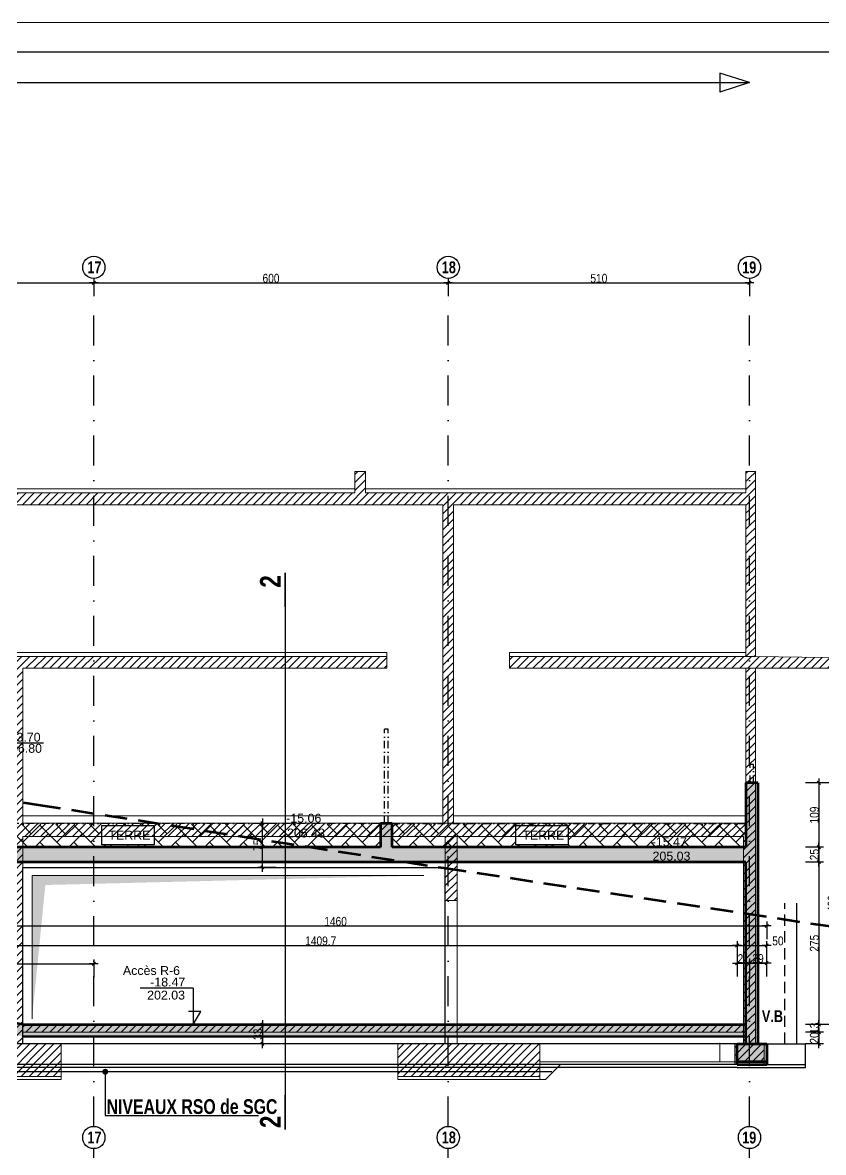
# Model space of a CAD drawing. Header units: millimetres. Extents: x -26249 to 60250, y -21218 to 23336.
# Drawn here: x 19713 to 21069, y 6841 to 8753 of the extents above; entities that cross this region are included whole.
import ezdxf
from ezdxf.enums import TextEntityAlignment as Align

# ---------------------------------------------------------------- set-up
doc = ezdxf.new("R2010")
doc.units = ezdxf.units.MM
doc.linetypes.add('CACHEX2', pattern=[19.05, 12.7, -6.35])
doc.linetypes.add('TIRETPTX2', pattern=[50.8, 25.4, -12.7, 0, -12.7])
for name, color, linetype in [('01-coupe soussol', 253, 'Continuous'), ('01_cote_gen', 4, 'Continuous'), ('01_linteaux', 2, 'Continuous'), ('01_poch_BN', 9, 'Continuous'), ('01_poch_murs', 253, 'Continuous'), ('01_texte', 230, 'Continuous'), ('AA_COTES', 2, 'Continuous')]:
    doc.layers.add(name, color=color, linetype=linetype)
doc.layers.add('01_murs_coup', color=5, linetype='Continuous', lineweight=60)
doc.styles.add('impact', font='impact.ttf')
doc.styles.add('MATTE_TXT', font='arial.ttf')
doc.styles.add('STYLE2', font='ARIALN.TTF')
doc.dimstyles.new('JB50', dxfattribs={"dimscale": 0.1, "dimtxt": 150, "dimasz": 15, "dimexe": 0.1, "dimexo": 0.1, "dimgap": 0.09, "dimtad": 1, "dimdec": 1, "dimdsep": 46, "dimtxsty": 'STYLE2', "dimblk1": 'BOND_G', "dimblk2": 'BOND_D', "dimsah": 1, "dimcen": 1.5, "dimdle": 0.01, "dimse1": 1, "dimse2": 1, "dimclrd": 4, "dimclre": 2, "dimclrt": 6, "dimazin": 2, "dimtfac": 2.333333, "dimtdec": 1, "dimtix": 1, "dimtmove": 2, "dimatfit": 3, "dimldrblk": 'BOND_G', "dimfxl": 1, "dimtolj": 1, "dimtzin": 0, "dimarcsym": 0})
pattern_1 = [(45, (0, 5785.036), (3e-15, 28.73682), [60.96, -20.32]), (135, (14.368, 5799.404), (3e-15, 28.73682), [60.96, -20.32])]
pattern_2 = [(45, (11748.377, 1158.082), (-6.735192, 6.735192), [])]

# ---------------------------------------------------------------- blocks, each defined once
blk = doc.blocks.new('BOND_G')
at = {"layer": 'AA_COTES', "color": 0}
for p, q in [((0, -5), (0, 15)), ((5, 0), (-5, 0)), ((1.8, 1.8), (-1.8, -1.8))]:
    blk.add_line(p, q, dxfattribs=at)
blk = doc.blocks.new('BOND_D')
at = {"layer": 'AA_COTES', "color": 0}
for p, q in [((5, 0), (-5, 0)), ((-1.8, -1.8), (1.8, 1.8)), ((0, 5), (0, -15))]:
    blk.add_line(p, q, dxfattribs=at)
blk = doc.blocks.new('*D1934')
at = {"layer": '01_cote_gen', "color": 4, "lineweight": -2, "transparency": 16777216}
blk.add_line((19411.2, 8312.7), (19832.2, 8312.7), dxfattribs=at)
at = {"layer": 'Defpoints', "color": 0, "transparency": 16777216}
for p in [(19833.7, 8312.7), (19409.7, 8290.6), (19833.7, 8274)]:
    blk.add_point(p, dxfattribs=at)
at = {"layer": '01_cote_gen', "color": 4, "lineweight": -2, "transparency": 16777216, "xscale": 1.5, "yscale": 1.5, "zscale": 1.5, "rotation": 180}
blk.add_blockref('BOND_G', (19409.7, 8312.7), dxfattribs=at)
at = {"layer": '01_cote_gen', "color": 4, "lineweight": -2, "transparency": 16777216, "xscale": 1.5, "yscale": 1.5, "zscale": 1.5}
blk.add_blockref('BOND_D', (19833.7, 8312.7), dxfattribs=at)
at = {"layer": '01_cote_gen', "color": 6, "transparency": 16777216, "insert": (19621.7, 8320.3), "char_height": 15, "attachment_point": 5, "style": 'STYLE2'}
blk.add_mtext('\\A1;424', dxfattribs=at)
blk = doc.blocks.new('*D1935')
at = {"layer": '01_cote_gen', "color": 4, "lineweight": -2, "transparency": 16777216}
blk.add_line((19835.2, 8312.7), (20432.1, 8312.7), dxfattribs=at)
at = {"layer": 'Defpoints', "color": 0, "transparency": 16777216}
for p in [(20433.6, 8312.7), (20433.6, 8312.7), (19833.7, 8206.2)]:
    blk.add_point(p, dxfattribs=at)
at = {"layer": '01_cote_gen', "color": 4, "lineweight": -2, "transparency": 16777216, "xscale": 1.5, "yscale": 1.5, "zscale": 1.5, "rotation": 180}
blk.add_blockref('BOND_G', (19833.7, 8312.7), dxfattribs=at)
at = {"layer": '01_cote_gen', "color": 4, "lineweight": -2, "transparency": 16777216, "xscale": 1.5, "yscale": 1.5, "zscale": 1.5}
blk.add_blockref('BOND_D', (20433.6, 8312.7), dxfattribs=at)
at = {"layer": '01_cote_gen', "color": 6, "transparency": 16777216, "insert": (20133.6, 8320.4), "char_height": 15, "attachment_point": 5, "style": 'STYLE2'}
blk.add_mtext('\\A1;600', dxfattribs=at)
blk = doc.blocks.new('*D1936')
at = {"layer": '01_cote_gen', "color": 4, "lineweight": -2, "transparency": 16777216}
blk.add_line((20435.1, 8312.7), (20942.1, 8312.7), dxfattribs=at)
at = {"layer": 'Defpoints', "color": 0, "transparency": 16777216}
for p in [(20433.6, 8312.7), (20943.6, 8312.7), (20943.6, 8312.7)]:
    blk.add_point(p, dxfattribs=at)
at = {"layer": '01_cote_gen', "color": 4, "lineweight": -2, "transparency": 16777216, "xscale": 1.5, "yscale": 1.5, "zscale": 1.5, "rotation": 180}
blk.add_blockref('BOND_G', (20433.6, 8312.7), dxfattribs=at)
at = {"layer": '01_cote_gen', "color": 4, "lineweight": -2, "transparency": 16777216, "xscale": 1.5, "yscale": 1.5, "zscale": 1.5}
blk.add_blockref('BOND_D', (20943.6, 8312.7), dxfattribs=at)
at = {"layer": '01_cote_gen', "color": 6, "transparency": 16777216, "insert": (20688.6, 8320.4), "char_height": 15, "attachment_point": 5, "style": 'STYLE2'}
blk.add_mtext('\\A1;510', dxfattribs=at)
blk = doc.blocks.new('*D1960')
at = {"layer": '01_cote_gen', "color": 4, "lineweight": -2, "transparency": 16777216}
blk.add_line((19514.5, 7223.9), (20971.4, 7223.9), dxfattribs=at)
at = {"layer": 'Defpoints', "color": 0, "transparency": 16777216}
for p in [(19513, 7232.3), (20972.9, 7223.9), (20972.9, 7055.1)]:
    blk.add_point(p, dxfattribs=at)
at = {"layer": '01_cote_gen', "color": 4, "lineweight": -2, "transparency": 16777216, "xscale": 1.5, "yscale": 1.5, "zscale": 1.5, "rotation": 180}
blk.add_blockref('BOND_G', (19513, 7223.9), dxfattribs=at)
at = {"layer": '01_cote_gen', "color": 4, "lineweight": -2, "transparency": 16777216, "xscale": 1.5, "yscale": 1.5, "zscale": 1.5}
blk.add_blockref('BOND_D', (20972.9, 7223.9), dxfattribs=at)
at = {"layer": '01_cote_gen', "color": 6, "transparency": 16777216, "insert": (20242.9, 7231.6), "char_height": 15, "attachment_point": 5, "style": 'STYLE2'}
blk.add_mtext('\\A1;1460', dxfattribs=at)
blk = doc.blocks.new('*D1961')
at = {"layer": '01_cote_gen', "color": 4, "lineweight": -2, "transparency": 16777216}
blk.add_line((19514.5, 7190.9), (20921.1, 7190.9), dxfattribs=at)
at = {"layer": 'Defpoints', "color": 0, "transparency": 16777216}
for p in [(19513, 7201.4), (20922.6, 7190.9), (20922.6, 7055.1)]:
    blk.add_point(p, dxfattribs=at)
at = {"layer": '01_cote_gen', "color": 4, "lineweight": -2, "transparency": 16777216, "xscale": 1.5, "yscale": 1.5, "zscale": 1.5, "rotation": 180}
blk.add_blockref('BOND_G', (19513, 7190.9), dxfattribs=at)
at = {"layer": '01_cote_gen', "color": 4, "lineweight": -2, "transparency": 16777216, "xscale": 1.5, "yscale": 1.5, "zscale": 1.5}
blk.add_blockref('BOND_D', (20922.6, 7190.9), dxfattribs=at)
at = {"layer": '01_cote_gen', "color": 6, "transparency": 16777216, "insert": (20217.8, 7198.5), "char_height": 15, "attachment_point": 5, "style": 'STYLE2'}
blk.add_mtext('\\A1;1409.7', dxfattribs=at)
blk = doc.blocks.new('*D1962')
at = {"layer": '01_cote_gen', "color": 4, "lineweight": -2, "transparency": 16777216}
blk.add_line((20924.1, 7190.9), (20971.1, 7190.9), dxfattribs=at)
at = {"layer": 'Defpoints', "color": 0, "transparency": 16777216}
for p in [(20972.6, 7201.4), (20972.6, 7190.9), (20922.6, 7168.4)]:
    blk.add_point(p, dxfattribs=at)
at = {"layer": '01_cote_gen', "color": 4, "lineweight": -2, "transparency": 16777216, "xscale": 1.5, "yscale": 1.5, "zscale": 1.5, "rotation": 180}
blk.add_blockref('BOND_G', (20922.6, 7190.9), dxfattribs=at)
at = {"layer": '01_cote_gen', "color": 4, "lineweight": -2, "transparency": 16777216, "xscale": 1.5, "yscale": 1.5, "zscale": 1.5}
blk.add_blockref('BOND_D', (20972.6, 7190.9), dxfattribs=at)
at = {"layer": '01_cote_gen', "color": 6, "transparency": 16777216, "insert": (20991.7, 7198.5), "char_height": 15, "attachment_point": 5, "style": 'STYLE2'}
blk.add_mtext('\\A1;50', dxfattribs=at)
blk = doc.blocks.new('*D2050')
at = {"layer": '01_cote_gen', "color": 4, "lineweight": -2, "transparency": 16777216}
blk.add_line((20924.1, 7161.1), (20942.1, 7161.1), dxfattribs=at)
at = {"layer": 'Defpoints', "color": 0, "transparency": 16777216}
for p in [(20922.6, 7168.4), (20943.6, 7161.1), (20943.6, 7155.3)]:
    blk.add_point(p, dxfattribs=at)
at = {"layer": '01_cote_gen', "color": 4, "lineweight": -2, "transparency": 16777216, "xscale": 1.5, "yscale": 1.5, "zscale": 1.5, "rotation": 180}
blk.add_blockref('BOND_G', (20922.6, 7161.1), dxfattribs=at)
at = {"layer": '01_cote_gen', "color": 4, "lineweight": -2, "transparency": 16777216, "xscale": 1.5, "yscale": 1.5, "zscale": 1.5}
blk.add_blockref('BOND_D', (20943.6, 7161.1), dxfattribs=at)
at = {"layer": '01_cote_gen', "color": 6, "transparency": 16777216, "insert": (20933.1, 7168.6), "char_height": 15, "attachment_point": 5, "style": 'STYLE2'}
blk.add_mtext('\\A1;21', dxfattribs=at)
blk = doc.blocks.new('*D1963')
at = {"layer": '01_cote_gen', "color": 4, "lineweight": -2, "transparency": 16777216}
blk.add_line((20945.1, 7161.1), (20971.1, 7161.1), dxfattribs=at)
at = {"layer": 'Defpoints', "color": 0, "transparency": 16777216}
for p in [(20972.6, 7168.4), (20972.6, 7161.1), (20943.6, 7153.6)]:
    blk.add_point(p, dxfattribs=at)
at = {"layer": '01_cote_gen', "color": 4, "lineweight": -2, "transparency": 16777216, "xscale": 1.5, "yscale": 1.5, "zscale": 1.5, "rotation": 180}
blk.add_blockref('BOND_G', (20943.6, 7161.1), dxfattribs=at)
at = {"layer": '01_cote_gen', "color": 4, "lineweight": -2, "transparency": 16777216, "xscale": 1.5, "yscale": 1.5, "zscale": 1.5}
blk.add_blockref('BOND_D', (20972.6, 7161.1), dxfattribs=at)
at = {"layer": '01_cote_gen', "color": 6, "transparency": 16777216, "insert": (20958.1, 7168.7), "char_height": 15, "attachment_point": 5, "style": 'STYLE2'}
blk.add_mtext('\\A1;29', dxfattribs=at)
blk = doc.blocks.new('*D2051')
at = {"layer": '01_cote_gen', "color": 4, "lineweight": -2, "transparency": 16777216}
blk.add_line((19514.5, 7159.9), (19832.2, 7159.9), dxfattribs=at)
at = {"layer": 'Defpoints', "color": 0, "transparency": 16777216}
for p in [(19513, 7168.4), (19833.7, 7159.9), (19833.7, 7151.9)]:
    blk.add_point(p, dxfattribs=at)
at = {"layer": '01_cote_gen', "color": 4, "lineweight": -2, "transparency": 16777216, "xscale": 1.5, "yscale": 1.5, "zscale": 1.5, "rotation": 180}
blk.add_blockref('BOND_G', (19513, 7159.9), dxfattribs=at)
at = {"layer": '01_cote_gen', "color": 4, "lineweight": -2, "transparency": 16777216, "xscale": 1.5, "yscale": 1.5, "zscale": 1.5}
blk.add_blockref('BOND_D', (19833.7, 7159.9), dxfattribs=at)
at = {"layer": '01_cote_gen', "color": 6, "transparency": 16777216, "insert": (19673.3, 7167.6), "char_height": 15, "attachment_point": 5, "style": 'STYLE2'}
blk.add_mtext('\\A1;321', dxfattribs=at)
blk = doc.blocks.new('*D2008')
at = {"layer": '01_cote_gen', "color": 4, "lineweight": -2, "transparency": 16777216}
blk.add_line((21061.1, 7464.7), (21061.1, 7358.7), dxfattribs=at)
at = {"layer": 'Defpoints', "color": 0, "transparency": 16777216}
for p in [(20908.6, 7466.2), (20888.6, 7357.2), (21061.1, 7357.2)]:
    blk.add_point(p, dxfattribs=at)
at = {"layer": '01_cote_gen', "color": 4, "lineweight": -2, "transparency": 16777216, "xscale": 1.5, "yscale": 1.5, "zscale": 1.5}
for name, p, rotation in [('BOND_G', (21061.1, 7466.2), 90), ('BOND_D', (21061.1, 7357.2), 270)]:
    blk.add_blockref(name, p, dxfattribs=dict(at, rotation=rotation))
at = {"layer": '01_cote_gen', "color": 6, "transparency": 16777216, "insert": (21053.5, 7411.7), "char_height": 15, "attachment_point": 5, "rotation": 90, "style": 'STYLE2'}
blk.add_mtext('\\A1;109', dxfattribs=at)
blk = doc.blocks.new('*D2009')
at = {"layer": '01_cote_gen', "color": 4, "lineweight": -2, "transparency": 16777216}
blk.add_line((21061.1, 7355.7), (21061.1, 7333.7), dxfattribs=at)
at = {"layer": 'Defpoints', "color": 0, "transparency": 16777216}
for p in [(21038.6, 7357.2), (20888.6, 7332.2), (21061.1, 7332.2)]:
    blk.add_point(p, dxfattribs=at)
at = {"layer": '01_cote_gen', "color": 4, "lineweight": -2, "transparency": 16777216, "xscale": 1.5, "yscale": 1.5, "zscale": 1.5}
for name, p, rotation in [('BOND_G', (21061.1, 7357.2), 90), ('BOND_D', (21061.1, 7332.2), 270)]:
    blk.add_blockref(name, p, dxfattribs=dict(at, rotation=rotation))
at = {"layer": '01_cote_gen', "color": 6, "transparency": 16777216, "insert": (21053.5, 7344.7), "char_height": 15, "attachment_point": 5, "rotation": 90, "style": 'STYLE2'}
blk.add_mtext('\\A1;25', dxfattribs=at)
blk = doc.blocks.new('*D2010')
at = {"layer": '01_cote_gen', "color": 4, "lineweight": -2, "transparency": 16777216}
blk.add_line((21061.1, 7330.7), (21061.1, 7058.7), dxfattribs=at)
at = {"layer": 'Defpoints', "color": 0, "transparency": 16777216}
for p in [(20846.9, 7332.2), (20847, 7057.2), (21061.1, 7057.2)]:
    blk.add_point(p, dxfattribs=at)
at = {"layer": '01_cote_gen', "color": 4, "lineweight": -2, "transparency": 16777216, "xscale": 1.5, "yscale": 1.5, "zscale": 1.5}
for name, p, rotation in [('BOND_G', (21061.1, 7332.2), 90), ('BOND_D', (21061.1, 7057.2), 270)]:
    blk.add_blockref(name, p, dxfattribs=dict(at, rotation=rotation))
at = {"layer": '01_cote_gen', "color": 6, "transparency": 16777216, "insert": (21053.5, 7194.7), "char_height": 15, "attachment_point": 5, "rotation": 90, "style": 'STYLE2'}
blk.add_mtext('\\A1;275', dxfattribs=at)
blk = doc.blocks.new('*D2011')
at = {"layer": '01_cote_gen', "color": 4, "lineweight": -2, "transparency": 16777216}
blk.add_line((21091.3, 7464.7), (21091.3, 7058.7), dxfattribs=at)
at = {"layer": 'Defpoints', "color": 0, "transparency": 16777216}
for p in [(21068.6, 7466.2), (21083.8, 7057.2), (21091.3, 7057.2)]:
    blk.add_point(p, dxfattribs=at)
at = {"layer": '01_cote_gen', "color": 4, "lineweight": -2, "transparency": 16777216, "xscale": 1.5, "yscale": 1.5, "zscale": 1.5}
for name, p, rotation in [('BOND_G', (21091.3, 7466.2), 90), ('BOND_D', (21091.3, 7057.2), 270)]:
    blk.add_blockref(name, p, dxfattribs=dict(at, rotation=rotation))
at = {"layer": '01_cote_gen', "color": 6, "transparency": 16777216, "insert": (21083.6, 7261.7), "char_height": 15, "attachment_point": 5, "rotation": 90, "style": 'STYLE2'}
blk.add_mtext('\\A1;409', dxfattribs=at)
blk = doc.blocks.new('*D2012')
at = {"layer": '01_cote_gen', "color": 4, "lineweight": -2, "transparency": 16777216}
blk.add_line((20119, 7055.6), (20119, 7025.9), dxfattribs=at)
at = {"layer": 'Defpoints', "color": 0, "transparency": 16777216}
for p in [(20187, 7057.1), (20119, 7024.4), (20182, 7024.4)]:
    blk.add_point(p, dxfattribs=at)
at = {"layer": '01_cote_gen', "color": 4, "lineweight": -2, "transparency": 16777216, "xscale": 1.5, "yscale": 1.5, "zscale": 1.5}
for name, p, rotation in [('BOND_G', (20119, 7057.1), 90), ('BOND_D', (20119, 7024.4), 270)]:
    blk.add_blockref(name, p, dxfattribs=dict(at, rotation=rotation))
at = {"layer": '01_cote_gen', "color": 6, "transparency": 16777216, "insert": (20111.3, 7040.7), "char_height": 15, "attachment_point": 5, "rotation": 90, "style": 'STYLE2'}
blk.add_mtext('\\A1;33', dxfattribs=at)
blk = doc.blocks.new('*D2014')
at = {"layer": '01_cote_gen', "color": 4, "lineweight": -2, "transparency": 16777216}
for p, q in [((21061.1, 7058.7), (21061.1, 7060.2)), ((21061.1, 7044.2), (21061.1, 7057.2)), ((21061.1, 7042.7), (21061.1, 7041.2))]:
    blk.add_line(p, q, dxfattribs=at)
at = {"layer": 'Defpoints', "color": 0, "transparency": 16777216}
for p in [(20845.3, 7057.2), (20845.3, 7044.2), (21061.1, 7057.2)]:
    blk.add_point(p, dxfattribs=at)
at = {"layer": '01_cote_gen', "color": 4, "lineweight": -2, "transparency": 16777216, "xscale": 1.5, "yscale": 1.5, "zscale": 1.5}
for name, p, rotation in [('BOND_D', (21061.1, 7057.2), 270), ('BOND_G', (21061.1, 7044.2), 90)]:
    blk.add_blockref(name, p, dxfattribs=dict(at, rotation=rotation))
at = {"layer": '01_cote_gen', "color": 6, "transparency": 16777216, "insert": (21053.5, 7050.7), "char_height": 15, "attachment_point": 5, "rotation": 90, "style": 'STYLE2'}
blk.add_mtext('\\A1;13', dxfattribs=at)
blk = doc.blocks.new('*D2015')
at = {"layer": '01_cote_gen', "color": 4, "lineweight": -2, "transparency": 16777216}
blk.add_line((21061.1, 7042.7), (21061.1, 7025.9), dxfattribs=at)
at = {"layer": 'Defpoints', "color": 0, "transparency": 16777216}
for p in [(21038.6, 7044.2), (20943.5, 7024.4), (21061.1, 7024.4)]:
    blk.add_point(p, dxfattribs=at)
at = {"layer": '01_cote_gen', "color": 4, "lineweight": -2, "transparency": 16777216, "xscale": 1.5, "yscale": 1.5, "zscale": 1.5}
for name, p, rotation in [('BOND_G', (21061.1, 7044.2), 90), ('BOND_D', (21061.1, 7024.4), 270)]:
    blk.add_blockref(name, p, dxfattribs=dict(at, rotation=rotation))
at = {"layer": '01_cote_gen', "color": 6, "transparency": 16777216, "insert": (21053.5, 7034.3), "char_height": 15, "attachment_point": 5, "rotation": 90, "style": 'STYLE2'}
blk.add_mtext('\\A1;20', dxfattribs=at)
blk = doc.blocks.new('*D1919')
at = {"layer": '01_cote_gen', "color": 4, "lineweight": -2, "transparency": 16777216}
blk.add_line((20119, 7324.7), (20119, 7396.7), dxfattribs=at)
at = {"layer": 'Defpoints', "color": 0, "transparency": 16777216}
for p in [(20119, 7398.2), (20121.7, 7398.2), (20121.7, 7323.2)]:
    blk.add_point(p, dxfattribs=at)
at = {"layer": '01_cote_gen', "color": 4, "lineweight": -2, "transparency": 16777216, "xscale": 1.5, "yscale": 1.5, "zscale": 1.5}
for name, p, rotation in [('BOND_D', (20119, 7398.2), 90), ('BOND_G', (20119, 7323.2), 270)]:
    blk.add_blockref(name, p, dxfattribs=dict(at, rotation=rotation))
at = {"layer": '01_cote_gen', "color": 6, "transparency": 16777216, "insert": (20111.3, 7360.7), "char_height": 15, "attachment_point": 5, "rotation": 90, "style": 'STYLE2'}
blk.add_mtext('\\A1;75', dxfattribs=at)

msp = doc.modelspace()

# ---------------------------------------------------------------- hatches: boundary and pattern name
at = {"layer": '01-coupe soussol'}
h = msp.add_hatch(dxfattribs=at)
h.set_pattern_fill('ANSI31', color=256, scale=3)
h.set_pattern_definition(pattern_2)
h.paths.add_polyline_path([(20329.535, 7680.148), (19693.574, 7680.148), (19693.574, 7675.148), (19558.268, 7675.148), (19558.268, 7937.148), (20424.535, 7937.148), (20424.535, 7398.148), (20442.535, 7398.148), (20442.535, 7937.148), (20937.535, 7937.148), (20937.535, 7680.148), (20943.612, 7680.148), (20943.612, 7993.091), (20937.535, 7993.091), (20937.535, 7957.148), (20293.574, 7957.148), (20293.574, 7993.091), (20275.574, 7993.091), (20275.574, 7957.148), (19557.574, 7957.148), (19557.574, 7993.091), (19539.574, 7993.091), (19539.574, 7957.148), (18821.574, 7957.148), (18821.574, 7993.091), (18805.574, 7993.091), (18805.574, 7957.148), (18805.574, 7357.148), (18805.574, 7334.148), (18805.574, 7024.148), (18825.574, 7024.148), (18825.574, 7334.148), (19399.574, 7334.148), (19399.574, 7024.148), (19419.574, 7024.148), (19419.574, 7334.148), (19693.574, 7334.148), (19693.574, 7024.148), (19713.574, 7024.148), (19713.574, 7334.248), (19713.574, 7375.148), (20448.535, 7375.148), (20933.535, 7375.148), (20933.535, 7024.148), (20943.612, 7024.148), (20943.612, 7660.148), (20937.535, 7660.148), (20937.535, 7398.148), (20424.535, 7398.148), (19713.574, 7398.148), (19713.574, 7660.148), (20329.535, 7660.148)])
h.paths.add_polyline_path([(18821.574, 7675.148), (18821.574, 7937.148), (19540.268, 7937.148), (19540.268, 7675.148)], flags=16)
h.paths.add_polyline_path([(19399.574, 7652.148), (19399.574, 7357.148), (18825.574, 7357.148), (18825.574, 7652.148)], flags=16)
h.paths.add_polyline_path([(19419.574, 7652.148), (19693.574, 7652.148), (19693.574, 7357.148), (19419.574, 7357.148)], flags=16)
h = msp.add_hatch(dxfattribs=at)
h.set_pattern_fill('ANSI31', color=256, scale=3)
h.set_pattern_definition(pattern_2)
h.paths.add_polyline_path([(20953.535, 7993.091), (20943.612, 7993.091), (20943.612, 7680.148), (20953.535, 7680.148)])
h.paths.add_polyline_path([(20953.535, 7660.148), (20943.612, 7660.148), (20943.612, 7024.148), (20953.535, 7024.148)])
at = {"layer": '01-coupe soussol', "lineweight": 5}
h = msp.add_hatch(dxfattribs=at)
h.set_pattern_fill('ANSI31', color=256, scale=3)
h.set_pattern_definition([(45, (-13484.1425, 11491.178), (-6.735192, 6.735192), [])])
h.paths.add_polyline_path([(21161.747, 7677.148), (20953.535, 7680.148), (20537.536, 7680.148), (20537.536, 7660.148), (21161.747, 7660.148)])
h.paths.add_polyline_path([(20588.535, 7024.148), (20348.535, 7024.148), (20348.535, 6969.148), (20588.535, 6969.148)])
h.paths.add_polyline_path([(20933.535, 7057.148), (20448.535, 7057.148), (20448.535, 7044.148), (20933.535, 7044.148)])
h.paths.add_polyline_path([(20448.535, 7057.148), (20428.535, 7057.148), (20428.535, 7044.148), (20448.535, 7044.148)])
h.paths.add_polyline_path([(20428.535, 7057.148), (19713.574, 7057.148), (19713.574, 7044.148), (20428.535, 7044.148)])
h.paths.add_polyline_path([(19778.574, 7024.148), (19628.574, 7024.148), (19628.574, 6969.148), (19778.574, 6969.148)])
h.paths.add_polyline_path([(19693.574, 7057.148), (19419.574, 7057.148), (19419.574, 7044.148), (19693.574, 7044.148)])
h.paths.add_polyline_path([(19434.574, 7024.148), (19384.574, 7024.148), (19384.574, 6994.148), (19434.574, 6994.148)])
h.paths.add_polyline_path([(19399.574, 7057.148), (18825.574, 7057.148), (18825.574, 7044.148), (19399.574, 7044.148)])
h.paths.add_polyline_path([(20968.535, 7024.148), (20918.535, 7024.148), (20918.535, 6994.148), (20968.535, 6994.148)])
at = {"layer": '01-coupe soussol'}
h = msp.add_hatch(dxfattribs=at)
h.set_pattern_fill('ANSI31', color=256, scale=3)
h.set_pattern_definition(pattern_2)
h.paths.add_polyline_path([(20448.535, 7375.148), (20428.535, 7375.148), (20428.535, 7267.148), (20448.535, 7267.148)])
at = {"layer": '01_poch_BN'}
h = msp.add_hatch(color=256, dxfattribs=at)
h.dxf.hatch_style = 1
h.paths.add_polyline_path([(19560.032, 7534.242), (19540.032, 7534.242), (19540.032, 7484.242), (19356.698, 7484.242), (19530.426, 7459.242), (19540.032, 7459.242), (19540.032, 7457.86), (19560.032, 7454.982)])
h.paths.add_polyline_path([(19356.698, 7484.242), (18821.65, 7484.242), (18821.65, 7549.242), (18805.65, 7549.242), (18805.65, 7459.242), (19530.426, 7459.242)])
h.paths.add_polyline_path([(20201.009, 7357.204), (19560.032, 7357.204), (19560.032, 7454.982), (19540.032, 7457.86), (19540.032, 7332.203), (20361.377, 7332.203)])
h.paths.add_polyline_path([(20957.612, 7466.204), (20937.612, 7466.204), (20937.612, 7357.204), (20338.906, 7357.204), (20338.906, 7397.204), (20318.906, 7397.204), (20318.906, 7357.204), (20201.009, 7357.204), (20361.377, 7332.203), (20937.612, 7332.203), (20937.612, 7244.898), (20957.612, 7241.878)])
h.paths.add_polyline_path([(20957.612, 7241.878), (20937.612, 7244.898), (20937.612, 7024.363), (20957.612, 7024.365)])
h.paths.add_polyline_path([(20972.912, 7024.367), (20922.612, 7024.361), (20922.612, 6994.361), (20972.912, 6994.367)])
h.paths.add_polyline_path([(20937.612, 7057.234), (19714.371, 7057.074), (18805.65, 7220.641), (18805.65, 7200.319), (19712.586, 7037.074), (20937.612, 7037.234)])
at = {"layer": '01_poch_murs'}
h = msp.add_hatch(dxfattribs=at)
h.set_pattern_fill('AR-HBONE', color=256, scale=0.2)
h.set_pattern_definition(pattern_1)
h.paths.add_polyline_path([(19833.651, 7396.204), (19560.032, 7396.204), (19560.032, 7357.204), (19833.651, 7357.204)])
h.paths.add_polyline_path([(19950.844, 7396.204), (19833.651, 7396.204), (19833.651, 7357.204), (20201.009, 7357.204)])
h.paths.add_polyline_path([(19935.961, 7361.567), (19847.371, 7361.567), (19847.371, 7392.86), (19935.961, 7392.86)], flags=16)
h.paths.add_polyline_path([(20318.906, 7396.204), (19950.844, 7396.204), (20201.009, 7357.204), (20318.906, 7357.204)])
h.paths.add_polyline_path([(19854.666, 7366.509), (19933.186, 7366.509), (19933.186, 7389.009), (19854.666, 7389.009)], flags=8)
h = msp.add_hatch(dxfattribs=at)
h.set_pattern_fill('AR-HBONE', color=256, scale=0.2)
h.set_pattern_definition(pattern_1)
h.paths.add_polyline_path([(20433.612, 7396.204), (20338.906, 7396.204), (20338.906, 7357.204), (20433.612, 7357.204)])
h.paths.add_polyline_path([(20937.612, 7396.204), (20433.612, 7396.204), (20433.612, 7357.204), (20937.612, 7357.204)])
h.paths.add_polyline_path([(20548.043, 7392.811), (20636.634, 7392.811), (20636.634, 7361.518), (20548.043, 7361.518)], flags=16)
h.paths.add_polyline_path([(20412.192, 7363.443), (20412.192, 7390.057), (20380.964, 7390.057), (20380.964, 7363.443)], flags=24)
h.paths.add_polyline_path([(20555.339, 7366.46), (20633.859, 7366.46), (20633.859, 7388.96), (20555.339, 7388.96)], flags=8)
h.paths.add_polyline_path([(20774.298, 7354.801), (20841.373, 7354.801), (20841.373, 7377.777), (20774.298, 7377.777)], flags=9)

# ---------------------------------------------------------------- linework, layer by layer
at = {"color": 5, "elevation": -11.068, "flags": 128}
msp.add_lwpolyline([(20608.869, 6977.104), (19486.679, 6977.104)], dxfattribs=at)
at = {"layer": '01-coupe soussol', "lineweight": 5}
for p, q in [((20275.574, 7957.148), (20275.574, 7993.091)), ((20275.574, 7993.091), (20293.574, 7993.091)), ((20293.574, 7957.148), (20293.574, 7993.091)), ((20937.535, 7993.091), (20937.535, 7957.148)), ((20937.535, 7993.091), (20953.535, 7993.091)), ((20953.535, 7993.091), (20953.535, 7680.148)), ((19557.574, 7964.148), (20275.574, 7964.148)), ((20293.574, 7964.148), (20937.535, 7964.148)), ((19557.574, 7957.148), (20275.574, 7957.148)), ((20293.574, 7957.148), (20937.535, 7957.148)), ((19558.268, 7937.148), (20424.535, 7937.148)), ((20424.535, 7937.148), (20424.535, 7398.148)), ((20442.535, 7937.148), (20937.535, 7937.148)), ((20442.535, 7937.148), (20442.535, 7398.148)), ((20937.535, 7937.148), (20937.535, 7680.148)), ((19558.268, 7687.148), (20329.535, 7687.148)), ((19693.574, 7680.148), (20329.535, 7680.148)), ((20329.535, 7680.148), (20329.535, 7687.148)), ((20329.535, 7680.148), (20329.535, 7660.148)), ((20537.536, 7687.148), (20937.535, 7687.148)), ((20537.536, 7680.148), (20537.536, 7687.148)), ((20537.536, 7680.148), (20953.535, 7680.148)), ((20537.536, 7680.148), (20537.536, 7660.148)), ((20953.535, 7680.148), (21161.747, 7677.148)), ((19713.574, 7660.148), (20329.535, 7660.148)), ((19713.574, 7398.148), (19713.574, 7660.148)), ((20537.536, 7660.148), (21161.747, 7660.148)), ((20937.535, 7660.148), (20937.535, 7398.148)), ((20953.535, 7660.148), (20953.535, 7024.148)), ((19713.574, 7410.148), (20424.535, 7410.148)), ((20442.535, 7410.148), (20937.535, 7410.148)), ((20424.535, 7398.148), (19713.574, 7398.148)), ((20424.535, 7398.148), (20937.535, 7398.148)), ((19713.574, 7334.248), (19713.574, 7375.148)), ((20448.535, 7375.148), (19713.574, 7375.148)), ((20428.535, 7375.148), (20428.535, 7267.148)), ((20448.535, 7375.148), (20933.535, 7375.148)), ((20448.535, 7375.148), (20448.535, 7267.148)), ((20933.535, 7375.148), (20933.535, 7024.148)), ((20424.535, 7357.148), (20428.535, 7357.148)), ((19713.574, 7334.248), (19713.574, 7024.148)), ((19729.002, 7066.425), (19729.002, 7309.304)), ((19729.002, 7309.304), (20392.416, 7309.304)), ((20428.535, 7267.148), (20448.535, 7267.148)), ((20428.535, 7267.148), (20428.535, 7024.148)), ((20448.535, 7267.148), (20448.535, 7024.148)), ((19713.574, 7057.148), (20933.535, 7057.148)), ((19713.574, 7044.148), (20933.535, 7044.148)), ((19778.574, 7024.148), (19628.574, 7024.148)), ((19778.574, 7024.148), (19778.574, 6964.148)), ((20348.535, 7024.148), (20348.535, 6964.148)), ((20588.535, 7024.148), (20348.535, 7024.148)), ((20588.535, 7024.148), (20588.535, 6964.148)), ((20588.535, 7024.148), (20918.535, 7024.148)), ((20893.307, 7025.89), (20893.307, 6993.407)), ((20918.535, 7024.148), (20968.535, 7024.148)), ((20918.535, 7024.148), (20918.535, 6989.148)), ((20968.535, 7024.148), (20968.535, 6989.148)), ((20918.535, 6994.148), (20588.535, 6994.148)), ((20598.535, 6964.148), (20623.535, 6989.148)), ((20918.535, 6989.148), (20623.535, 6989.148)), ((20918.535, 6994.148), (20968.535, 6994.148)), ((20918.535, 6989.148), (20968.535, 6989.148)), ((19778.574, 6969.148), (19628.574, 6969.148)), ((19778.574, 6964.148), (19628.574, 6964.148)), ((20588.535, 6969.148), (20348.535, 6969.148)), ((20588.535, 6964.148), (20348.535, 6964.148)), ((20598.535, 6964.148), (20588.535, 6964.148))]:
    msp.add_line(p, q, dxfattribs=at)
for points in [[(19729.002, 7066.425), (19729.002, 7309.304), (19751.627, 7293.258)], [(19729.002, 7309.304), (20392.416, 7309.304), (19751.627, 7293.258)]]:
    msp.add_solid(points, dxfattribs=at)
at = {"layer": '01_linteaux', "linetype": 'TIRETPTX2', "ltscale": 2}
for p, q in [((19833.651, 6884.635), (19833.651, 8290.212)), ((20433.612, 6884.635), (20433.612, 8290.212)), ((20943.612, 6884.635), (20943.612, 8290.212)), ((19833.651, 5784.277), (19833.651, 6847.024)), ((20433.612, 5784.277), (20433.612, 6847.024)), ((20943.612, 5784.277), (20943.612, 6847.024))]:
    msp.add_line(p, q, dxfattribs=at)
at = {"layer": '01_linteaux', "linetype": 'TIRETPTX2', "ltscale": 0.5}
for p, q in [((20331.906, 7557.204), (20325.906, 7557.204)), ((20325.906, 7397.204), (20325.906, 7557.204)), ((20331.906, 7397.204), (20331.906, 7557.204)), ((20950.612, 7497.204), (20944.612, 7497.204)), ((20944.612, 7466.204), (20944.612, 7497.204)), ((20950.612, 7466.204), (20950.612, 7497.204)), ((20318.906, 7397.204), (19560.032, 7397.204)), ((20338.906, 7397.204), (20937.612, 7397.204))]:
    msp.add_line(p, q, dxfattribs=at)
at = {"layer": '01_linteaux'}
for p, q in [((19713.65, 7024.361), (19713.65, 7323.18)), ((19713.684, 7323.18), (20428.646, 7323.18)), ((20428.612, 7024.361), (20428.646, 7323.18)), ((21023.612, 7024.367), (21023.612, 7262.389)), ((20922.612, 7024.361), (19512.965, 7024.361)), ((20972.912, 7024.367), (21038.612, 7024.367)), ((21038.612, 6984.361), (21038.612, 7024.367)), ((20922.612, 6984.361), (19492.936, 6984.361)), ((20922.612, 6989.361), (19512.941, 6989.361)), ((20922.612, 6984.361), (20972.912, 6984.361)), ((20972.912, 6989.367), (21038.612, 6989.367)), ((20972.912, 6984.361), (21038.612, 6984.361))]:
    msp.add_line(p, q, dxfattribs=at)
at = {"layer": '01_linteaux', "linetype": 'CACHEX2', "ltscale": 1.5}
msp.add_line((21003.612, 7024.367), (21003.612, 7262.389), dxfattribs=at)
at = {"layer": '01_murs_coup', "linetype": 'Continuous', "lineweight": 5}
msp.add_line((22206.96, 8753.358), (11662.741, 8753.358), dxfattribs=at)
at = {"layer": '01_murs_coup'}
for p, q in [((20957.612, 7466.204), (20937.612, 7466.204)), ((20937.612, 7466.204), (20937.612, 7357.204)), ((20957.612, 7466.204), (20957.612, 7024.365)), ((20338.906, 7397.204), (20318.906, 7397.204)), ((20318.906, 7397.204), (20318.906, 7357.204)), ((20338.906, 7357.204), (20338.906, 7397.204)), ((20318.906, 7357.204), (19560.032, 7357.204)), ((20937.612, 7357.204), (20338.906, 7357.204)), ((20937.612, 7332.203), (19540.032, 7332.203)), ((20937.612, 7024.363), (20937.612, 7332.203)), ((19713.655, 7057.203), (18805.65, 7220.641)), ((19713.655, 7057.074), (20937.612, 7057.234)), ((19712.586, 7037.074), (20937.614, 7037.234)), ((20922.612, 7024.361), (20972.912, 7024.367)), ((20922.612, 6989.361), (20922.612, 7024.361)), ((20972.912, 7024.367), (20972.912, 6989.367)), ((20922.612, 6994.361), (20972.912, 6994.367)), ((20922.612, 6989.361), (20972.912, 6989.367))]:
    msp.add_line(p, q, dxfattribs=at)
at = {"layer": '01_murs_coup', "linetype": 'CACHEX2', "ltscale": 3}
msp.add_lwpolyline([(13488.026, 8634.48), (13898.276, 8541.204), (15673.022, 8173.204), (16272.362, 8041.204), (17563.166, 7756.204), (17904.593, 7693.204), (19739.166, 7429.204), (20425.516, 7322.204), (21080.455, 7223.334)], dxfattribs=at)
at = {"layer": '01_poch_BN'}
msp.add_line((20157.623, 7763.793), (20157.623, 6937.68), dxfattribs=at)
at = {"layer": '01_texte'}
for p, q in [((22156.96, 8703.358), (11712.741, 8703.358)), ((20943.612, 8651.728), (20893.307, 8667.97)), ((20893.307, 8667.97), (20893.307, 8635.486)), ((16069.651, 8651.728), (20943.612, 8651.728)), ((20943.612, 8651.728), (20893.307, 8635.486)), ((19661.025, 7534.242), (19748.466, 7534.242)), ((20002.06, 7118.871), (19911.874, 7118.871)), ((20002.06, 7118.871), (20002.068, 7057.103)), ((20014.885, 7079.16), (19994.139, 7079.16)), ((20002.068, 7057.103), (20014.885, 7079.16)), ((19853.082, 6977.45, -11.068), (19852.879, 6902.923, -11.068)), ((19852.733, 6902.923, -11.068), (20112.183, 6902.923, -517158676.167))]:
    msp.add_line(p, q, dxfattribs=at)
at = {"layer": '01_texte', "const_width": 3}
for points in [[(20157.623, 7822.293), (20157.623, 7763.793)], [(20157.623, 6937.68), (20157.623, 6879.18)]]:
    msp.add_lwpolyline(points, dxfattribs=at)
at = {"layer": '01_texte'}
for points in [[(19847.371, 7393.86), (19935.961, 7393.86), (19935.961, 7361.567), (19847.371, 7361.567)], [(20548.043, 7393.811), (20636.634, 7393.811), (20636.634, 7361.518), (20548.043, 7361.518)]]:
    msp.add_lwpolyline(points, close=True, dxfattribs=at)
at = {"layer": '01_texte', "const_width": 5, "elevation": -11.068}
msp.add_lwpolyline([(19850.582, 6977.104, 1), (19855.582, 6977.104, 1)], format="xyb", close=True, dxfattribs=at)
at = {"layer": '01_texte'}
for centre in [(19833.651, 8339.018), (20433.612, 8339.018), (20943.612, 8339.018), (19833.651, 6865.83), (20433.612, 6865.83), (20943.612, 6865.83)]:
    msp.add_circle(centre, 18.806, dxfattribs=at)

# ---------------------------------------------------------------- texts
for s, height, style, p in [('19', 20, 'impact', (20931.214, 8328.849)), ('-13.70', 15, 'MATTE_TXT', (19684.127, 7536.016)), ('206.80', 15, 'MATTE_TXT', (19681.815, 7517.111)), ('-15.06 ', 15, 'MATTE_TXT', (20159.386, 7398.886)), ('TERRE', 15, 'MATTE_TXT', (19858.416, 7370.259)), ('205.43', 15, 'MATTE_TXT', (20160.765, 7373.754)), ('TERRE', 15, 'MATTE_TXT', (20559.089, 7370.21)), ('-15.47', 15, 'MATTE_TXT', (20778.127, 7358.886)), ('205.03', 15, 'MATTE_TXT', (20779.506, 7334.754)), ('-18.47', 15, 'MATTE_TXT', (19929.128, 7121.505)), ('202.03', 15, 'MATTE_TXT', (19923.908, 7099.39)), ('V.B', 20, 'impact', (20964.584, 7061.13)), ('NIVEAUX RSO de SGC', 25, 'impact', (19855.278, 6905.641, -517158676.167)), ('19', 20, 'impact', (20931.214, 6855.661))]:
    msp.add_text(s, height=height, dxfattribs=dict(at, style=style)).set_placement(p)
at = {"layer": '01_texte', "style": 'impact'}
for p in [(20160.476, 7807.212), (20160.476, 6892.408)]:
    msp.add_text('2', height=35, rotation=90, dxfattribs=at).set_placement(p, align=Align.BOTTOM_CENTER)
at = {"layer": '01_texte'}
for s, insert, char_height, attachment_point, line_spacing_factor, style in [('17', (19822.764, 8349.125), 20, 1, 0.895453, 'impact'), ('18', (20422.725, 8349.125), 20, 1, 0.895453, 'impact'), ('Accès R-6', (19931.251, 7156.029), 15, 2, 0.894142, 'MATTE_TXT'), ('17', (19822.764, 6875.936), 20, 1, 0.895453, 'impact'), ('18', (20422.725, 6875.936), 20, 1, 0.895453, 'impact')]:
    msp.add_mtext(s, dxfattribs=dict(at, insert=insert, char_height=char_height, attachment_point=attachment_point, line_spacing_factor=line_spacing_factor, style=style))

# ---------------------------------------------------------------- dimensions: what is measured, and where the dimension line sits
at = {"layer": '01_cote_gen'}
for base, p1, p2, picture, middle in [((19833.651, 8312.712), (19409.651, 8290.581), (19833.651, 8273.993), '*D1934', (19621.651, 8320.252)), ((20433.612, 8312.712), (19833.651, 8206.187), (20433.612, 8312.712), '*D1935', (20133.631, 8320.38)), ((20943.612, 8312.712), (20433.612, 8312.712), (20943.612, 8312.712), '*D1936', (20688.612, 8320.38)), ((20972.912, 7223.89), (19512.95, 7232.286), (20972.912, 7055.134), '*D1960', (20242.931, 7231.558)), ((20922.612, 7190.876), (19512.95, 7201.39), (20922.612, 7055.127), '*D1961', (20217.781, 7198.543)), ((20943.612, 7161.081), (20922.612, 7168.376), (20943.612, 7155.257), '*D2050', (20933.112, 7168.62)), ((20972.612, 7161.081), (20943.612, 7153.581), (20972.612, 7168.376), '*D1963', (20958.112, 7168.748))]:
    dim = msp.add_linear_dim(base=base, p1=p1, p2=p2, dimstyle='JB50', dxfattribs=at)
    dim.commit()
    dim.dimension.update_dxf_attribs({"geometry": picture, "text_midpoint": middle})
for base, p1, p2, picture, middle in [((21061.121, 7357.204), (20908.622, 7466.204), (20888.622, 7357.204), '*D2008', (21053.454, 7411.704)), ((21091.303, 7057.234), (21068.621, 7466.204), (21083.803, 7057.234), '*D2011', (21083.636, 7261.719)), ((20118.96, 7398.204), (20121.695, 7323.204), (20121.695, 7398.204), '*D1919', (20111.323, 7360.704)), ((21061.121, 7332.203), (21038.621, 7357.204), (20888.622, 7332.203), '*D2009', (21053.454, 7344.703)), ((21061.121, 7057.228), (20846.948, 7332.203), (20846.984, 7057.228), '*D2010', (21053.454, 7194.716)), ((21061.121, 7057.228), (20845.258, 7044.228), (20845.256, 7057.228), '*D2014', (21053.454, 7050.728))]:
    dim = msp.add_linear_dim(base=base, p1=p1, p2=p2, angle=90, dimstyle='JB50', dxfattribs=at)
    dim.commit()
    dim.dimension.update_dxf_attribs({"geometry": picture, "text_midpoint": middle})
dim = msp.add_linear_dim(base=(20972.612, 7190.876), p1=(20922.612, 7168.376), p2=(20972.612, 7201.39), dimstyle='JB50', dxfattribs=at)
dim.commit()
dim.dimension.update_dxf_attribs({"geometry": '*D1962', "text_midpoint": (20991.662, 7198.543), "dimtype": 160})
dim = msp.add_linear_dim(base=(19833.651, 7159.892), p1=(19512.95, 7168.376), p2=(19833.651, 7151.922), text='321', dimstyle='JB50', dxfattribs=at)
dim.commit()
dim.dimension.update_dxf_attribs({"geometry": '*D2051', "text_midpoint": (19673.3, 7167.56)})
for base, p1, p2, text, picture, middle in [((20118.96, 7024.365), (20187.007, 7057.131), (20181.996, 7024.365), '33', '*D2012', (20111.292, 7040.748)), ((21061.121, 7024.367), (21038.621, 7044.228), (20943.498, 7024.367), '20', '*D2015', (21053.454, 7034.298))]:
    dim = msp.add_linear_dim(base=base, p1=p1, p2=p2, angle=90, text=text, dimstyle='JB50', dxfattribs=at)
    dim.commit()
    dim.dimension.update_dxf_attribs({"geometry": picture, "text_midpoint": middle})

doc.saveas('drawing.dxf')
